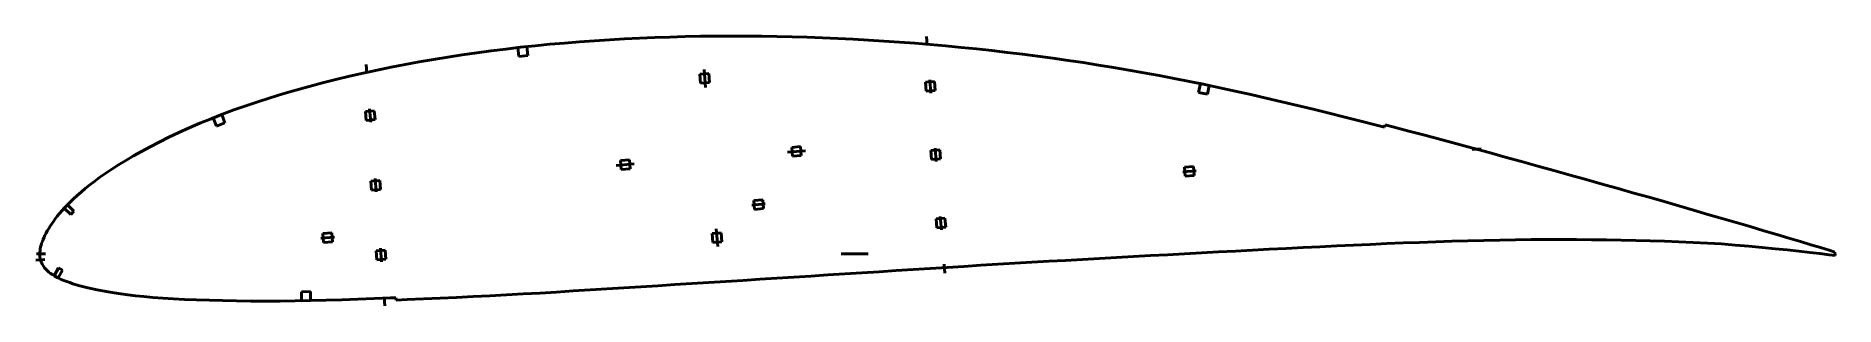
# Model space of a CAD drawing. Header units: metres. Extents: x -301 to 501, y -23 to 97.
import ezdxf

# ---------------------------------------------------------------- set-up
doc = ezdxf.new("R2010")
doc.units = ezdxf.units.M
for name, color, linetype, lineweight in [('FoilLayer', 1, 'Continuous', 50), ('StringerLayer', 1, 'Continuous', 50), ('SubLayer', 1, 'Continuous', 50)]:
    doc.layers.add(name, color=color, linetype=linetype, lineweight=lineweight)

msp = doc.modelspace()

# ---------------------------------------------------------------- linework, layer by layer
at = {"layer": 'FoilLayer'}
for p, q in [((-25.01, 96.39), (-31.77, 96.1)), ((-18.24, 96.62), (-25.01, 96.39)), ((-11.45, 96.81), (-18.24, 96.62)), ((-4.66, 96.95), (-11.45, 96.81)), ((2.14, 97.04), (-4.66, 96.95)), ((8.94, 97.08), (2.14, 97.04)), ((15.74, 97.08), (8.94, 97.08)), ((22.54, 97.02), (15.74, 97.08)), ((29.34, 96.92), (22.54, 97.02)), ((36.16, 96.77), (29.34, 96.92)), ((42.97, 96.57), (36.16, 96.77)), ((49.8, 96.32), (42.97, 96.57)), ((56.63, 96.02), (49.8, 96.32)), ((-110.82, 88.65), (-117.25, 87.66)), ((-104.37, 89.58), (-110.82, 88.65)), ((-97.9, 90.46), (-104.37, 89.58)), ((-91.41, 91.28), (-97.9, 90.46)), ((-84.9, 92.05), (-91.41, 91.28)), ((-78.39, 92.75), (-84.9, 92.05)), ((-71.85, 93.38), (-78.39, 92.75)), ((-65.26, 93.96), (-71.85, 93.38)), ((-58.63, 94.48), (-65.26, 93.96)), ((-51.96, 94.96), (-58.63, 94.48)), ((-45.25, 95.39), (-51.96, 94.96)), ((-38.51, 95.77), (-45.25, 95.39)), ((-31.77, 96.1), (-38.51, 95.77)), ((63.46, 95.68), (56.63, 96.02)), ((70.31, 95.29), (63.46, 95.68)), ((77.16, 94.85), (70.31, 95.29)), ((84.02, 94.36), (77.16, 94.85)), ((90.89, 93.84), (84.02, 94.36)), ((97.76, 93.27), (90.89, 93.84)), ((104.64, 92.65), (97.76, 93.27)), ((111.51, 92), (104.64, 92.65)), ((118.37, 91.3), (111.51, 92)), ((125.22, 90.57), (118.37, 91.3)), ((132.04, 89.79), (125.22, 90.57)), ((138.85, 88.96), (132.04, 89.79)), ((145.65, 88.09), (138.85, 88.96)), ((-154.99, 80.51), (-161.1, 79.11)), ((-148.81, 81.84), (-154.99, 80.51)), ((-142.59, 83.12), (-148.81, 81.84)), ((-136.32, 84.34), (-142.59, 83.12)), ((-130, 85.5), (-136.32, 84.34)), ((-123.64, 86.61), (-130, 85.5)), ((-117.25, 87.66), (-123.64, 86.61)), ((152.45, 87.17), (145.65, 88.09)), ((159.24, 86.21), (152.45, 87.17)), ((166.02, 85.2), (159.24, 86.21)), ((172.79, 84.15), (166.02, 85.2)), ((179.55, 83.05), (172.79, 84.15)), ((186.3, 81.9), (179.55, 83.05)), ((193.05, 80.71), (186.3, 81.9)), ((199.8, 79.46), (193.05, 80.71)), ((-185.01, 72.94), (-190.78, 71.28)), ((-179.13, 74.56), (-185.01, 72.94)), ((-173.17, 76.14), (-179.13, 74.56)), ((-167.16, 77.66), (-173.17, 76.14)), ((-161.1, 79.11), (-167.16, 77.66)), ((206.57, 78.16), (199.8, 79.46)), ((213.35, 76.82), (206.57, 78.16)), ((220.15, 75.43), (213.35, 76.82)), ((226.96, 74), (220.15, 75.43)), ((233.79, 72.51), (226.96, 74)), ((240.66, 70.98), (233.79, 72.51)), ((-207.35, 66), (-212.63, 64.12)), ((-201.94, 67.81), (-207.35, 66)), ((-196.42, 69.57), (-201.94, 67.81)), ((-190.78, 71.28), (-196.42, 69.57)), ((247.57, 69.39), (240.66, 70.98)), ((254.54, 67.76), (247.57, 69.39)), ((261.55, 66.1), (254.54, 67.76)), ((268.58, 64.41), (261.55, 66.1)), ((275.62, 62.7), (268.58, 64.41)), ((-227.78, 58.19), (-232.56, 56.14)), ((-222.86, 60.22), (-227.78, 58.19)), ((-217.81, 62.19), (-222.86, 60.22)), ((-212.63, 64.12), (-217.81, 62.19)), ((282.66, 60.96), (275.62, 62.7)), ((289.7, 59.19), (282.66, 60.96)), ((296.76, 57.39), (289.7, 59.19)), ((300.32, 56.47), (296.76, 57.39)), ((300.59, 57.49), (300.32, 56.47)), ((304.1, 56.58), (300.59, 57.49)), ((311.2, 54.73), (304.1, 56.58)), ((-245.92, 49.83), (-249.99, 47.74)), ((-241.64, 51.94), (-245.92, 49.83)), ((-237.18, 54.05), (-241.64, 51.94)), ((-232.56, 56.14), (-237.18, 54.05)), ((318.31, 52.85), (311.2, 54.73)), ((325.44, 50.95), (318.31, 52.85)), ((332.58, 49.02), (325.44, 50.95)), ((339.75, 47.07), (332.58, 49.02)), ((-260.89, 41.64), (-264.07, 39.68)), ((-257.48, 43.64), (-260.89, 41.64)), ((-253.85, 45.67), (-257.48, 43.64)), ((-249.99, 47.74), (-253.85, 45.67)), ((346.95, 45.1), (339.75, 47.07)), ((354.16, 43.12), (346.95, 45.1)), ((361.38, 41.12), (354.16, 43.12)), ((368.6, 39.11), (361.38, 41.12)), ((-274.73, 32.37), (-276.93, 30.69)), ((-272.36, 34.1), (-274.73, 32.37)), ((-269.8, 35.9), (-272.36, 34.1)), ((-267.04, 37.76), (-269.8, 35.9)), ((-264.07, 39.68), (-267.04, 37.76)), ((375.83, 37.09), (368.6, 39.11)), ((383.05, 35.07), (375.83, 37.09)), ((390.25, 33.06), (383.05, 35.07)), ((397.4, 31.05), (390.25, 33.06)), ((-284.11, 24.53), (-285.57, 23.12)), ((-282.52, 26), (-284.11, 24.53)), ((-280.81, 27.52), (-282.52, 26)), ((-278.95, 29.08), (-280.81, 27.52)), ((-276.93, 30.69), (-278.95, 29.08)), ((404.46, 29.06), (397.4, 31.05)), ((411.42, 27.1), (404.46, 29.06)), ((418.25, 25.18), (411.42, 27.1)), ((424.96, 23.27), (418.25, 25.18)), ((-291.38, 16.72), (-292.29, 15.56)), ((-290.4, 17.92), (-291.38, 16.72)), ((-289.33, 19.15), (-290.4, 17.92)), ((-288.18, 20.43), (-289.33, 19.15)), ((-286.93, 21.75), (-288.18, 20.43)), ((-285.57, 23.12), (-286.93, 21.75)), ((431.57, 21.38), (424.96, 23.27)), ((438.07, 19.47), (431.57, 21.38)), ((444.49, 17.59), (438.07, 19.47)), ((450.82, 15.78), (444.49, 17.59)), ((-296.89, 8.29), (-297.32, 7.38)), ((-296.39, 9.22), (-296.89, 8.29)), ((-295.84, 10.21), (-296.39, 9.22)), ((-295.24, 11.23), (-295.84, 10.21)), ((-294.6, 12.27), (-295.24, 11.23)), ((-293.89, 13.33), (-294.6, 12.27)), ((-293.12, 14.43), (-293.89, 13.33)), ((-292.29, 15.56), (-293.12, 14.43)), ((457.11, 13.95), (450.82, 15.78)), ((463.33, 12.11), (457.11, 13.95)), ((469.38, 10.32), (463.33, 12.11)), ((475.17, 8.6), (469.38, 10.32)), ((480.63, 6.98), (475.17, 8.6)), ((-299.17, 0.71), (-299.2, -0.05)), ((-299.09, 1.46), (-299.17, 0.71)), ((-298.97, 2.25), (-299.09, 1.46)), ((-298.82, 3.06), (-298.97, 2.25)), ((-298.62, 3.89), (-298.82, 3.06)), ((-298.37, 4.7), (-298.62, 3.89)), ((-298.06, 5.54), (-298.37, 4.7)), ((-297.71, 6.45), (-298.06, 5.54)), ((-297.32, 7.38), (-297.71, 6.45)), ((203.59, -0.4), (211.16, 0.01)), ((211.16, 0.01), (218.73, 0.42)), ((218.73, 0.42), (226.3, 0.82)), ((226.3, 0.82), (233.87, 1.23)), ((233.87, 1.23), (241.42, 1.64)), ((241.42, 1.64), (248.95, 2.03)), ((248.95, 2.03), (256.46, 2.41)), ((256.46, 2.41), (263.98, 2.78)), ((263.98, 2.78), (271.51, 3.15)), ((271.51, 3.15), (279.03, 3.51)), ((279.03, 3.51), (286.51, 3.87)), ((286.51, 3.87), (293.94, 4.21)), ((293.94, 4.21), (301.32, 4.53)), ((301.32, 4.53), (308.66, 4.83)), ((308.66, 4.83), (315.98, 5.12)), ((315.98, 5.12), (323.23, 5.39)), ((323.23, 5.39), (330.4, 5.62)), ((330.4, 5.62), (337.53, 5.8)), ((337.53, 5.8), (344.66, 5.96)), ((344.66, 5.96), (351.75, 6.09)), ((351.75, 6.09), (358.78, 6.23)), ((358.78, 6.23), (365.69, 6.35)), ((365.69, 6.35), (372.46, 6.4)), ((372.46, 6.4), (379.2, 6.37)), ((379.2, 6.37), (385.95, 6.33)), ((385.95, 6.33), (392.64, 6.31)), ((392.64, 6.31), (399.23, 6.24)), ((399.23, 6.24), (405.8, 6.09)), ((405.8, 6.09), (412.34, 5.94)), ((412.34, 5.94), (418.82, 5.83)), ((418.82, 5.83), (425.21, 5.67)), ((425.21, 5.67), (431.58, 5.39)), ((431.58, 5.39), (437.98, 5.07)), ((437.98, 5.07), (444.36, 4.74)), ((444.36, 4.74), (450.57, 4.39)), ((450.57, 4.39), (456.66, 3.93)), ((456.66, 3.93), (462.72, 3.39)), ((462.72, 3.39), (468.66, 2.84)), ((468.66, 2.84), (474.41, 2.29)), ((474.41, 2.29), (479.88, 1.72)), ((479.88, 1.72), (485.06, 1.15)), ((485.71, 5.48), (480.63, 6.98)), ((485.06, 1.15), (489.92, 0.61)), ((490.37, 4.07), (485.71, 5.48)), ((489.92, 0.61), (494.44, 0.09)), ((494.63, 2.75), (490.37, 4.07)), ((494.44, 0.09), (498.6, -0.42)), ((498.58, 1.56), (494.63, 2.75)), ((501.03, 0.77), (498.58, 1.56)), ((501.17, -0.76), (501.03, 0.77)), ((-299.2, -0.05), (-299.19, -0.74)), ((-299.19, -0.74), (-299.14, -1.43)), ((-299.14, -1.43), (-299.03, -2.13)), ((-299.03, -2.13), (-298.86, -2.82)), ((-298.86, -2.82), (-298.62, -3.52)), ((-298.62, -3.52), (-298.33, -4.22)), ((-298.33, -4.22), (-297.97, -4.9)), ((-297.97, -4.9), (-297.54, -5.57)), ((-297.54, -5.57), (-297.05, -6.22)), ((-297.05, -6.22), (-296.49, -6.86)), ((-296.49, -6.86), (-295.86, -7.49)), ((-295.86, -7.49), (-295.17, -8.1)), ((67.36, -8.47), (74.95, -7.99)), ((74.95, -7.99), (82.54, -7.5)), ((82.54, -7.5), (90.12, -7.01)), ((90.12, -7.01), (97.7, -6.53)), ((97.7, -6.53), (105.27, -6.05)), ((105.27, -6.05), (112.84, -5.58)), ((112.84, -5.58), (120.4, -5.11)), ((120.4, -5.11), (127.96, -4.66)), ((127.96, -4.66), (135.52, -4.2)), ((135.52, -4.2), (143.06, -3.76)), ((143.06, -3.76), (150.6, -3.32)), ((150.6, -3.32), (158.14, -2.9)), ((158.14, -2.9), (165.7, -2.48)), ((165.7, -2.48), (173.27, -2.07)), ((173.27, -2.07), (180.85, -1.66)), ((180.85, -1.66), (188.43, -1.24)), ((188.43, -1.24), (196.01, -0.81)), ((196.01, -0.81), (203.59, -0.4)), ((498.6, -0.42), (501.17, -0.76)), ((-295.17, -8.1), (-294.41, -8.7)), ((-294.41, -8.7), (-293.6, -9.28)), ((-293.6, -9.28), (-292.71, -9.83)), ((-292.71, -9.83), (-291.77, -10.37)), ((-291.77, -10.37), (-290.74, -10.89)), ((-290.74, -10.89), (-289.64, -11.39)), ((-289.64, -11.39), (-288.46, -11.88)), ((-288.46, -11.88), (-287.2, -12.37)), ((-287.2, -12.37), (-285.86, -12.85)), ((-285.86, -12.85), (-284.43, -13.33)), ((-284.43, -13.33), (-282.91, -13.8)), ((-282.91, -13.8), (-281.29, -14.28)), ((-281.29, -14.28), (-279.56, -14.75)), ((-279.56, -14.75), (-277.71, -15.2)), ((-277.71, -15.2), (-275.71, -15.65)), ((-275.71, -15.65), (-273.56, -16.1)), ((-53.88, -16.08), (-46.35, -15.61)), ((-46.35, -15.61), (-38.82, -15.15)), ((-38.82, -15.15), (-31.27, -14.68)), ((-31.27, -14.68), (-23.71, -14.2)), ((-23.71, -14.2), (-16.12, -13.72)), ((-16.12, -13.72), (-8.53, -13.24)), ((-8.53, -13.24), (-0.94, -12.76)), ((-0.94, -12.76), (6.65, -12.29)), ((6.65, -12.29), (14.24, -11.82)), ((14.24, -11.82), (21.83, -11.34)), ((21.83, -11.34), (29.41, -10.86)), ((29.41, -10.86), (37, -10.38)), ((37, -10.38), (44.59, -9.9)), ((44.59, -9.9), (52.18, -9.42)), ((52.18, -9.42), (59.77, -8.94)), ((59.77, -8.94), (67.36, -8.47)), ((-273.56, -16.1), (-271.24, -16.55)), ((-271.24, -16.55), (-268.74, -17)), ((-268.74, -17), (-266.04, -17.44)), ((-266.04, -17.44), (-263.12, -17.88)), ((-263.12, -17.88), (-259.95, -18.29)), ((-259.95, -18.29), (-256.52, -18.68)), ((-256.52, -18.68), (-252.79, -19.05)), ((-252.79, -19.05), (-248.73, -19.39)), ((-248.73, -19.39), (-244.35, -19.72)), ((-244.35, -19.72), (-239.64, -20.03)), ((-239.64, -20.03), (-234.61, -20.3)), ((-234.61, -20.3), (-229.27, -20.52)), ((-229.27, -20.52), (-223.61, -20.7)), ((-223.61, -20.7), (-217.67, -20.84)), ((-217.67, -20.84), (-211.49, -20.95)), ((-211.49, -20.95), (-205.14, -21.03)), ((-205.14, -21.03), (-198.67, -21.06)), ((-198.67, -21.06), (-192.09, -21.04)), ((-192.09, -21.04), (-185.39, -20.95)), ((-185.39, -20.95), (-178.56, -20.81)), ((-178.56, -20.81), (-171.59, -20.64)), ((-171.59, -20.64), (-164.54, -20.44)), ((-164.54, -20.44), (-157.39, -20.2)), ((-157.39, -20.2), (-150.15, -19.94)), ((-150.15, -19.94), (-142.84, -19.66)), ((-142.84, -19.66), (-140.39, -19.56)), ((-140.39, -19.56), (-140.34, -20.61)), ((-140.34, -20.61), (-135.45, -20.42)), ((-135.45, -20.42), (-128.11, -20.11)), ((-128.11, -20.11), (-120.76, -19.79)), ((-120.76, -19.79), (-113.4, -19.44)), ((-113.4, -19.44), (-106.01, -19.07)), ((-106.01, -19.07), (-98.58, -18.68)), ((-98.58, -18.68), (-91.14, -18.29)), ((-91.14, -18.29), (-83.71, -17.88)), ((-83.71, -17.88), (-76.29, -17.46)), ((-76.29, -17.46), (-68.85, -17.02)), ((-68.85, -17.02), (-61.38, -16.55)), ((-61.38, -16.55), (-53.88, -16.08))]:
    msp.add_line(p, q, dxfattribs=at)
at = {"layer": 'StringerLayer'}
for p, q in [((-82.05, 92.35), (-86.02, 91.92)), ((-86.02, 91.92), (-85.6, 87.95)), ((-85.6, 87.95), (-81.62, 88.38)), ((-81.62, 88.38), (-82.05, 92.35)), ((218.25, 75.84), (217.42, 71.92)), ((222.16, 75.01), (218.25, 75.84)), ((221.33, 71.1), (222.16, 75.01)), ((217.42, 71.92), (221.33, 71.1)), ((-218.1, 62.08), (-221.83, 60.62)), ((-221.83, 60.62), (-220.37, 56.9)), ((-220.37, 56.9), (-216.64, 58.35)), ((-216.64, 58.35), (-218.1, 62.08)), ((-286.89, 21.79), (-288.27, 20.33)), ((-288.27, 20.33), (-285.37, 17.58)), ((-283.99, 19.04), (-286.89, 21.79)), ((-285.37, 17.58), (-283.99, 19.04)), ((-290.85, -6.29), (-292.82, -9.78)), ((-291.07, -10.76), (-289.11, -7.27)), ((-289.11, -7.27), (-290.85, -6.29)), ((-292.82, -9.78), (-291.07, -10.76)), ((-178.53, -16.81), (-182.53, -16.89)), ((-182.53, -16.89), (-182.45, -20.89)), ((-182.45, -20.89), (-178.45, -20.81)), ((-178.45, -20.81), (-178.53, -16.81))]:
    msp.add_line(p, q, dxfattribs=at)
at = {"layer": 'SubLayer'}
for p, q in [((96.12, 96.89), (96.43, 92.9)), ((-153.65, 84.36), (-153.34, 80.37)), ((-0.89, 80.32), (-4.88, 80.01)), ((-3.04, 82.16), (-2.42, 74.18)), ((-0.58, 76.33), (-0.89, 80.32)), ((-4.88, 80.01), (-4.57, 76.02)), ((-4.57, 76.02), (-0.58, 76.33)), ((99.68, 76.75), (95.69, 76.44)), ((95.69, 76.44), (96, 72.45)), ((96, 72.45), (99.99, 72.76)), ((97.61, 77.59), (98.07, 71.61)), ((99.99, 72.76), (99.68, 76.75)), ((-152.13, 64.63), (-151.67, 58.65)), ((-150.06, 63.79), (-154.05, 63.48)), ((-154.05, 63.48), (-153.74, 59.49)), ((-153.74, 59.49), (-149.75, 59.8)), ((-149.75, 59.8), (-150.06, 63.79)), ((-36.33, 41.89), (-40.32, 41.58)), ((-40.32, 41.58), (-40.02, 37.59)), ((-36.03, 37.9), (-36.33, 41.89)), ((34.19, 45.31), (42.16, 45.92)), ((40.02, 47.76), (36.03, 47.46)), ((36.03, 47.46), (36.33, 43.47)), ((36.33, 43.47), (40.32, 43.77)), ((40.32, 43.77), (40.02, 47.76)), ((102.02, 46.31), (98.03, 46)), ((98.03, 46), (98.34, 42.01)), ((98.34, 42.01), (102.33, 42.32)), ((99.95, 47.15), (100.41, 41.17)), ((102.33, 42.32), (102.02, 46.31)), ((339.42, 46.46), (343.41, 46.77)), ((-147.67, 32.7), (-151.66, 32.39)), ((-151.66, 32.39), (-151.35, 28.4)), ((-149.74, 33.54), (-149.28, 27.56)), ((-147.36, 28.71), (-147.67, 32.7)), ((-42.16, 39.43), (-34.19, 40.05)), ((-40.02, 37.59), (-36.03, 37.9)), ((210.36, 36.53), (216.34, 36.99)), ((215.19, 38.91), (211.2, 38.6)), ((211.2, 38.6), (211.51, 34.61)), ((211.51, 34.61), (215.5, 34.92)), ((215.5, 34.92), (215.19, 38.91)), ((-151.35, 28.4), (-147.36, 28.71)), ((23.1, 24.13), (19.11, 23.82)), ((23.4, 20.14), (23.1, 24.13)), ((18.27, 21.75), (24.25, 22.21)), ((19.11, 23.82), (19.42, 19.83)), ((19.42, 19.83), (23.4, 20.14)), ((102.29, 16.71), (102.75, 10.73)), ((424.51, 22.88), (424.8, 23.84)), ((-169, 9.35), (-172.99, 9.04)), ((-172.99, 9.04), (-172.68, 5.05)), ((-168.69, 5.36), (-169, 9.35)), ((4.57, 9.33), (0.58, 9.03)), ((0.58, 9.03), (0.89, 5.04)), ((3.04, 3.2), (2.42, 11.17)), ((4.88, 5.35), (4.57, 9.33)), ((104.36, 15.87), (100.38, 15.56)), ((100.38, 15.56), (100.68, 11.57)), ((100.68, 11.57), (104.67, 11.88)), ((104.67, 11.88), (104.36, 15.87)), ((462.92, 11.71), (463.22, 12.67)), ((-300.7, 0), (-296.7, 0)), ((-173.83, 6.97), (-167.85, 7.43)), ((-172.68, 5.05), (-168.69, 5.36)), ((-145.28, 1.61), (-149.27, 1.31)), ((-149.27, 1.31), (-148.96, -2.68)), ((-147.35, 2.46), (-146.89, -3.53)), ((-144.97, -2.38), (-145.28, 1.61)), ((0.89, 5.04), (4.88, 5.35)), ((58.14, 0), (70.16, 0)), ((421.34, 5.27), (421.41, 6.26)), ((461.28, 3.02), (461.36, 4.01)), ((481.19, 1.08), (481.27, 2.07)), ((482.09, 6.03), (482.41, 6.98)), ((-300.9, -2.81), (-296.91, -2.5)), ((-148.96, -2.68), (-144.97, -2.38)), ((103.93, -4.58), (104.24, -8.57)), ((-145.68, -19.27), (-145.37, -23.25))]:
    msp.add_line(p, q, dxfattribs=at)

doc.saveas('drawing.dxf')
